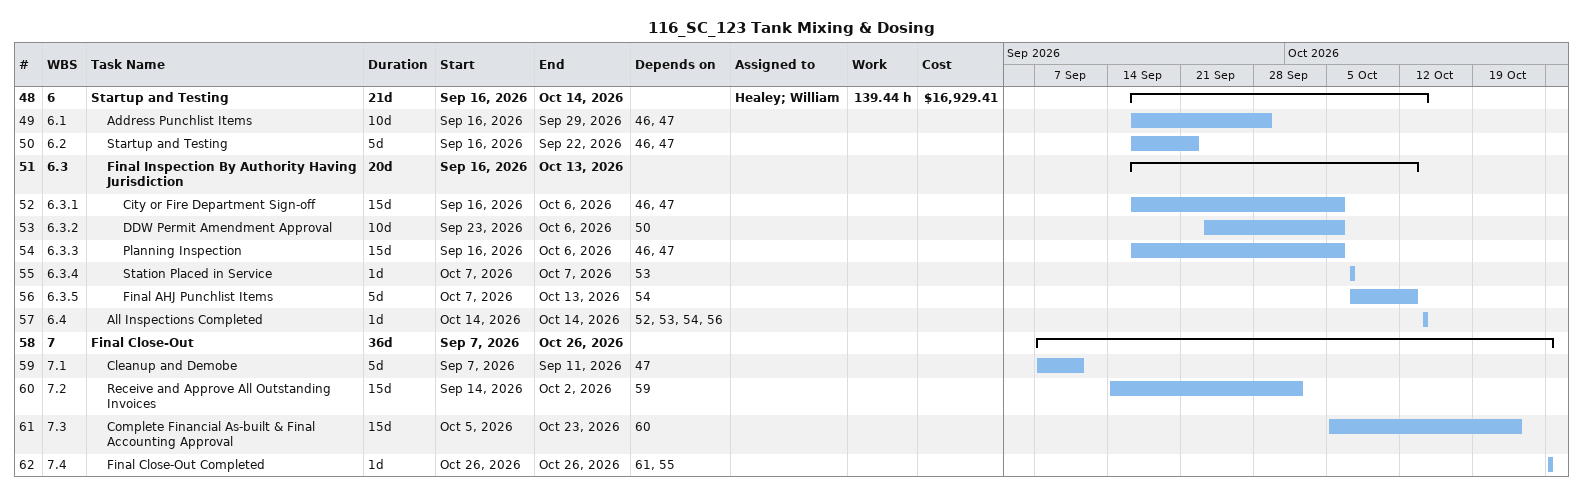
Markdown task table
116_SC_123 Tank Mixing & Dosing

| ID | WBS | Task | Duration | Start | Finish | Predecessors | Resources | Work (h) | Cost ($) |
|---|---|---|---|---|---|---|---|---|---|
| 48 | 6 | **Startup and Testing** | 21d | 2026-09-16 | 2026-10-14 |  | Healey; William | 139.44 | 16929.41 |
| 49 | 6.1 | Address Punchlist Items | 10d | 2026-09-16 | 2026-09-29 | 46, 47 |  |  |  |
| 50 | 6.2 | Startup and Testing | 5d | 2026-09-16 | 2026-09-22 | 46, 47 |  |  |  |
| 51 | 6.3 | **Final Inspection By Authority Having Jurisdiction** | 20d | 2026-09-16 | 2026-10-13 |  |  |  |  |
| 52 | 6.3.1 | City or Fire Department Sign-off | 15d | 2026-09-16 | 2026-10-06 | 46, 47 |  |  |  |
| 53 | 6.3.2 | DDW Permit Amendment Approval | 10d | 2026-09-23 | 2026-10-06 | 50 |  |  |  |
| 54 | 6.3.3 | Planning Inspection | 15d | 2026-09-16 | 2026-10-06 | 46, 47 |  |  |  |
| 55 | 6.3.4 | Station Placed in Service | 1d | 2026-10-07 | 2026-10-07 | 53 |  |  |  |
| 56 | 6.3.5 | Final AHJ Punchlist Items | 5d | 2026-10-07 | 2026-10-13 | 54 |  |  |  |
| 57 | 6.4 | All Inspections Completed | 1d | 2026-10-14 | 2026-10-14 | 52, 53, 54, 56 |  |  |  |
| 58 | 7 | **Final Close-Out** | 36d | 2026-09-07 | 2026-10-26 |  |  |  |  |
| 59 | 7.1 | Cleanup and Demobe | 5d | 2026-09-07 | 2026-09-11 | 47 |  |  |  |
| 60 | 7.2 | Receive and Approve All Outstanding Invoices | 15d | 2026-09-14 | 2026-10-02 | 59 |  |  |  |
| 61 | 7.3 | Complete Financial As-built & Final Accounting Approval | 15d | 2026-10-05 | 2026-10-23 | 60 |  |  |  |
| 62 | 7.4 | Final Close-Out Completed | 1d | 2026-10-26 | 2026-10-26 | 61, 55 |  |  |  |
